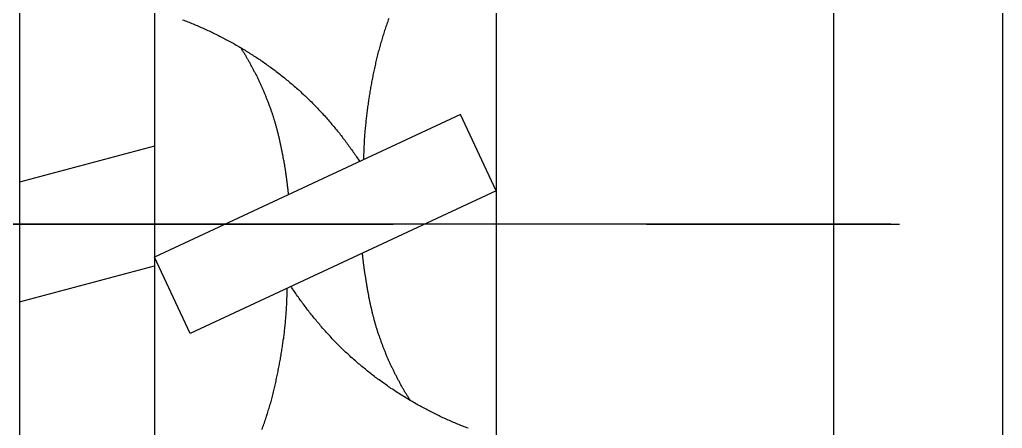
# Model space of a CAD drawing. Extents: x -609 to 549, y 145 to 558.
# Drawn here: x -440.6 to -434.77, y 229.54 to 231.96 of the extents above; entities that cross this region are included whole.
import ezdxf

# ---------------------------------------------------------------- set-up
doc = ezdxf.new("R2010")
doc.units = 0
doc.linetypes.add('CENTER', pattern=[12, 7.5, -1.5, 1.5, -1.5])
doc.linetypes.add('CONTINOUS', pattern=[0])
doc.layers.get('0').update_dxf_attribs({"linetype": 'CONTINUOUS'})
doc.layers.add('CENTER', color=1, linetype='CENTER')

msp = doc.modelspace()

# ---------------------------------------------------------------- linework, layer by layer
at = {"color": 7, "linetype": 'CONTINOUS'}
for p, q in [((-435.7728, 288.2509), (-435.7728, 208.2509)), ((-434.7728, 288.2509), (-434.7728, 208.2509)), ((-437.7728, 286.2509), (-437.7728, 210.2509)), ((-440.5967, 233.8509), (-440.5967, 227.6509)), ((-439.7967, 233.8509), (-439.7967, 227.6509)), ((-440.5967, 233.7509), (-440.5967, 227.7509)), ((-437.9841, 231.4001), (-439.7967, 230.5549)), ((-437.7728, 230.947), (-437.9841, 231.4001)), ((-439.7967, 231.2128), (-440.5967, 230.9985)), ((-437.7728, 230.947), (-439.5854, 230.1018)), ((-439.5854, 230.1018), (-439.7967, 230.5549)), ((-440.5967, 230.2891), (-439.7967, 230.5034))]:
    msp.add_line(p, q, dxfattribs=at)
at = {"color": 7}
for points in [[(-438.409, 231.969, 0), (-438.412, 231.962, 0), (-438.414, 231.954, 0), (-438.417, 231.946, 0), (-438.42, 231.938, 0), (-438.423, 231.931, 0), (-438.426, 231.923, 0), (-438.428, 231.915, 0), (-438.431, 231.907, 0), (-438.434, 231.899, 0), (-438.436, 231.891, 0), (-438.439, 231.883, 0), (-438.441, 231.876, 0), (-438.444, 231.868, 0), (-438.446, 231.86, 0), (-438.449, 231.852, 0), (-438.451, 231.844, 0), (-438.453, 231.836, 0), (-438.456, 231.828, 0), (-438.458, 231.82, 0), (-438.46, 231.812, 0), (-438.462, 231.804, 0), (-438.465, 231.796, 0), (-438.467, 231.788, 0), (-438.469, 231.78, 0), (-438.471, 231.772, 0), (-438.473, 231.764, 0), (-438.475, 231.755, 0), (-438.477, 231.747, 0), (-438.479, 231.739, 0), (-438.481, 231.731, 0), (-438.483, 231.723, 0), (-438.485, 231.715, 0), (-438.487, 231.707, 0), (-438.488, 231.699, 0), (-438.49, 231.691, 0), (-438.492, 231.683, 0), (-438.494, 231.674, 0), (-438.496, 231.666, 0), (-438.497, 231.658, 0), (-438.499, 231.65, 0), (-438.501, 231.642, 0), (-438.503, 231.634, 0), (-438.504, 231.626, 0), (-438.506, 231.617, 0), (-438.507, 231.609, 0), (-438.509, 231.601, 0), (-438.511, 231.593, 0), (-438.512, 231.585, 0), (-438.514, 231.577, 0), (-438.515, 231.569, 0), (-438.517, 231.56, 0), (-438.518, 231.552, 0), (-438.52, 231.544, 0), (-438.521, 231.536, 0), (-438.522, 231.528, 0), (-438.524, 231.52, 0), (-438.525, 231.511, 0), (-438.526, 231.503, 0), (-438.528, 231.495, 0), (-438.529, 231.487, 0), (-438.53, 231.479, 0), (-438.531, 231.47, 0), (-438.532, 231.462, 0), (-438.534, 231.454, 0), (-438.535, 231.446, 0), (-438.536, 231.438, 0), (-438.537, 231.429, 0), (-438.538, 231.421, 0), (-438.539, 231.413, 0), (-438.54, 231.405, 0), (-438.541, 231.396, 0), (-438.542, 231.388, 0), (-438.543, 231.38, 0), (-438.544, 231.372, 0), (-438.545, 231.364, 0), (-438.546, 231.355, 0), (-438.546, 231.347, 0), (-438.547, 231.339, 0), (-438.548, 231.331, 0), (-438.549, 231.322, 0), (-438.549, 231.314, 0), (-438.55, 231.306, 0), (-438.551, 231.298, 0), (-438.551, 231.289, 0), (-438.552, 231.281, 0), (-438.553, 231.273, 0), (-438.553, 231.265, 0), (-438.554, 231.256, 0), (-438.554, 231.248, 0), (-438.555, 231.24, 0), (-438.555, 231.232, 0), (-438.555, 231.223, 0), (-438.556, 231.215, 0), (-438.556, 231.207, 0), (-438.557, 231.199, 0), (-438.557, 231.19, 0), (-438.557, 231.182, 0), (-438.557, 231.174, 0), (-438.558, 231.166, 0), (-438.558, 231.157, 0), (-438.558, 231.149, 0), (-438.558, 231.141, 0), (-438.558, 231.132, 0)], [(-439.632, 231.963, 0), (-439.624, 231.96, 0), (-439.616, 231.957, 0), (-439.608, 231.954, 0), (-439.6, 231.951, 0), (-439.592, 231.948, 0), (-439.584, 231.944, 0), (-439.576, 231.941, 0), (-439.568, 231.938, 0), (-439.56, 231.934, 0), (-439.552, 231.931, 0), (-439.544, 231.928, 0), (-439.536, 231.924, 0), (-439.528, 231.921, 0), (-439.521, 231.917, 0), (-439.513, 231.914, 0), (-439.505, 231.91, 0), (-439.497, 231.907, 0), (-439.489, 231.903, 0), (-439.481, 231.899, 0), (-439.474, 231.896, 0), (-439.466, 231.892, 0), (-439.458, 231.888, 0), (-439.45, 231.885, 0), (-439.443, 231.881, 0), (-439.435, 231.877, 0), (-439.427, 231.873, 0), (-439.419, 231.869, 0), (-439.412, 231.865, 0), (-439.404, 231.862, 0), (-439.396, 231.858, 0), (-439.389, 231.854, 0), (-439.381, 231.85, 0), (-439.374, 231.846, 0), (-439.366, 231.842, 0), (-439.358, 231.837, 0), (-439.351, 231.833, 0), (-439.343, 231.829, 0), (-439.336, 231.825, 0), (-439.328, 231.821, 0), (-439.321, 231.817, 0), (-439.313, 231.812, 0), (-439.306, 231.808, 0), (-439.298, 231.804, 0), (-439.291, 231.799, 0), (-439.283, 231.795, 0), (-439.276, 231.79, 0), (-439.268, 231.786, 0), (-439.261, 231.782, 0), (-439.254, 231.777, 0), (-439.246, 231.773, 0), (-439.239, 231.768, 0), (-439.232, 231.763, 0), (-439.224, 231.759, 0), (-439.217, 231.754, 0), (-439.21, 231.749, 0), (-439.203, 231.745, 0), (-439.195, 231.74, 0), (-439.188, 231.735, 0), (-439.181, 231.731, 0), (-439.174, 231.726, 0), (-439.167, 231.721, 0), (-439.16, 231.716, 0), (-439.152, 231.711, 0), (-439.145, 231.706, 0), (-439.138, 231.701, 0), (-439.131, 231.696, 0), (-439.124, 231.691, 0), (-439.117, 231.686, 0), (-439.11, 231.681, 0), (-439.103, 231.676, 0), (-439.096, 231.671, 0), (-439.089, 231.666, 0), (-439.083, 231.661, 0), (-439.076, 231.655, 0), (-439.069, 231.65, 0), (-439.062, 231.645, 0), (-439.055, 231.64, 0), (-439.048, 231.634, 0), (-439.042, 231.629, 0), (-439.035, 231.624, 0), (-439.028, 231.618, 0), (-439.021, 231.613, 0), (-439.015, 231.607, 0), (-439.008, 231.602, 0), (-439.001, 231.596, 0), (-438.995, 231.591, 0), (-438.988, 231.585, 0), (-438.982, 231.58, 0), (-438.975, 231.574, 0), (-438.969, 231.568, 0), (-438.962, 231.563, 0), (-438.956, 231.557, 0), (-438.949, 231.551, 0), (-438.943, 231.546, 0), (-438.936, 231.54, 0), (-438.93, 231.534, 0), (-438.924, 231.528, 0), (-438.917, 231.522, 0), (-438.911, 231.516, 0), (-438.905, 231.511, 0), (-438.899, 231.505, 0), (-438.892, 231.499, 0), (-438.886, 231.493, 0), (-438.88, 231.487, 0), (-438.874, 231.481, 0), (-438.868, 231.475, 0), (-438.862, 231.468, 0), (-438.856, 231.462, 0), (-438.85, 231.456, 0), (-438.844, 231.45, 0), (-438.838, 231.444, 0), (-438.832, 231.438, 0), (-438.826, 231.431, 0), (-438.82, 231.425, 0), (-438.814, 231.419, 0), (-438.808, 231.413, 0), (-438.802, 231.406, 0), (-438.797, 231.4, 0), (-438.791, 231.394, 0), (-438.785, 231.387, 0), (-438.779, 231.381, 0), (-438.774, 231.374, 0), (-438.768, 231.368, 0), (-438.762, 231.361, 0), (-438.757, 231.355, 0), (-438.751, 231.348, 0), (-438.746, 231.342, 0), (-438.74, 231.335, 0), (-438.734, 231.329, 0), (-438.729, 231.322, 0), (-438.724, 231.315, 0), (-438.718, 231.309, 0), (-438.713, 231.302, 0), (-438.707, 231.295, 0), (-438.702, 231.289, 0), (-438.697, 231.282, 0), (-438.691, 231.275, 0), (-438.686, 231.268, 0), (-438.681, 231.261, 0), (-438.676, 231.255, 0), (-438.67, 231.248, 0), (-438.665, 231.241, 0), (-438.66, 231.234, 0), (-438.655, 231.227, 0), (-438.65, 231.22, 0), (-438.645, 231.213, 0), (-438.64, 231.206, 0), (-438.635, 231.199, 0), (-438.63, 231.192, 0), (-438.625, 231.185, 0), (-438.62, 231.178, 0), (-438.615, 231.171, 0), (-438.61, 231.164, 0), (-438.605, 231.157, 0), (-438.6, 231.15, 0), (-438.596, 231.143, 0), (-438.591, 231.136, 0), (-438.586, 231.129, 0), (-438.581, 231.122, 0)], [(-439.287, 231.797, 0), (-439.284, 231.793, 0), (-439.282, 231.789, 0), (-439.279, 231.785, 0), (-439.277, 231.781, 0), (-439.274, 231.777, 0), (-439.272, 231.772, 0), (-439.269, 231.768, 0), (-439.267, 231.764, 0), (-439.264, 231.76, 0), (-439.262, 231.756, 0), (-439.259, 231.752, 0), (-439.257, 231.747, 0), (-439.254, 231.743, 0), (-439.252, 231.739, 0), (-439.25, 231.735, 0), (-439.247, 231.731, 0), (-439.245, 231.726, 0), (-439.242, 231.722, 0), (-439.24, 231.718, 0), (-439.238, 231.714, 0), (-439.235, 231.71, 0), (-439.233, 231.705, 0), (-439.23, 231.701, 0), (-439.228, 231.697, 0), (-439.226, 231.693, 0), (-439.224, 231.688, 0), (-439.221, 231.684, 0), (-439.219, 231.68, 0), (-439.217, 231.675, 0), (-439.214, 231.671, 0), (-439.212, 231.667, 0), (-439.21, 231.663, 0), (-439.208, 231.658, 0), (-439.205, 231.654, 0), (-439.203, 231.65, 0), (-439.201, 231.645, 0), (-439.199, 231.641, 0), (-439.197, 231.637, 0), (-439.194, 231.632, 0), (-439.192, 231.628, 0), (-439.19, 231.624, 0), (-439.188, 231.619, 0), (-439.186, 231.615, 0), (-439.184, 231.61, 0), (-439.182, 231.606, 0), (-439.18, 231.602, 0), (-439.177, 231.597, 0), (-439.175, 231.593, 0), (-439.173, 231.588, 0), (-439.171, 231.584, 0), (-439.169, 231.58, 0), (-439.167, 231.575, 0), (-439.165, 231.571, 0), (-439.163, 231.566, 0), (-439.161, 231.562, 0), (-439.159, 231.558, 0), (-439.157, 231.553, 0), (-439.155, 231.549, 0), (-439.153, 231.544, 0), (-439.151, 231.54, 0), (-439.15, 231.535, 0), (-439.148, 231.531, 0), (-439.146, 231.526, 0), (-439.144, 231.522, 0), (-439.142, 231.517, 0), (-439.14, 231.513, 0), (-439.138, 231.508, 0), (-439.137, 231.504, 0), (-439.135, 231.499, 0), (-439.133, 231.495, 0), (-439.131, 231.49, 0), (-439.129, 231.486, 0), (-439.128, 231.481, 0), (-439.126, 231.477, 0), (-439.124, 231.472, 0), (-439.122, 231.468, 0), (-439.121, 231.463, 0), (-439.119, 231.459, 0), (-439.117, 231.454, 0), (-439.116, 231.449, 0), (-439.114, 231.445, 0), (-439.112, 231.44, 0), (-439.111, 231.436, 0), (-439.109, 231.431, 0), (-439.108, 231.427, 0), (-439.106, 231.422, 0), (-439.104, 231.417, 0), (-439.103, 231.413, 0), (-439.101, 231.408, 0), (-439.1, 231.404, 0), (-439.098, 231.399, 0), (-439.097, 231.394, 0), (-439.095, 231.39, 0), (-439.094, 231.385, 0), (-439.092, 231.381, 0), (-439.091, 231.376, 0), (-439.09, 231.371, 0), (-439.088, 231.367, 0), (-439.087, 231.362, 0), (-439.085, 231.357, 0), (-439.084, 231.353, 0), (-439.083, 231.348, 0), (-439.081, 231.343, 0), (-439.08, 231.339, 0), (-439.079, 231.334, 0), (-439.077, 231.329, 0), (-439.076, 231.325, 0), (-439.075, 231.32, 0), (-439.073, 231.315, 0), (-439.072, 231.311, 0), (-439.071, 231.306, 0), (-439.07, 231.301, 0), (-439.069, 231.297, 0), (-439.067, 231.292, 0), (-439.066, 231.287, 0), (-439.065, 231.283, 0), (-439.064, 231.278, 0), (-439.063, 231.273, 0), (-439.061, 231.268, 0), (-439.06, 231.264, 0), (-439.059, 231.259, 0), (-439.058, 231.254, 0), (-439.057, 231.25, 0), (-439.056, 231.245, 0), (-439.055, 231.24, 0), (-439.054, 231.235, 0), (-439.053, 231.231, 0), (-439.052, 231.226, 0), (-439.051, 231.221, 0), (-439.05, 231.216, 0), (-439.049, 231.212, 0), (-439.048, 231.207, 0), (-439.047, 231.202, 0), (-439.046, 231.197, 0), (-439.045, 231.193, 0), (-439.044, 231.188, 0), (-439.043, 231.183, 0), (-439.042, 231.178, 0), (-439.041, 231.174, 0), (-439.04, 231.169, 0), (-439.039, 231.164, 0), (-439.038, 231.159, 0), (-439.037, 231.155, 0), (-439.036, 231.15, 0), (-439.036, 231.145, 0), (-439.035, 231.14, 0), (-439.034, 231.135, 0), (-439.033, 231.131, 0), (-439.032, 231.126, 0), (-439.031, 231.121, 0), (-439.031, 231.116, 0), (-439.03, 231.112, 0), (-439.029, 231.107, 0), (-439.028, 231.102, 0), (-439.027, 231.097, 0), (-439.027, 231.092, 0), (-439.026, 231.088, 0), (-439.025, 231.083, 0), (-439.024, 231.078, 0), (-439.024, 231.073, 0), (-439.023, 231.068, 0), (-439.022, 231.064, 0), (-439.022, 231.059, 0), (-439.021, 231.054, 0), (-439.02, 231.049, 0), (-439.02, 231.044, 0), (-439.019, 231.04, 0), (-439.018, 231.035, 0), (-439.018, 231.03, 0), (-439.017, 231.025, 0), (-439.016, 231.02, 0), (-439.016, 231.016, 0), (-439.015, 231.011, 0), (-439.014, 231.006, 0), (-439.014, 231.001, 0), (-439.013, 230.996, 0), (-439.012, 230.992, 0), (-439.012, 230.987, 0), (-439.011, 230.982, 0), (-439.011, 230.977, 0), (-439.01, 230.972, 0), (-439.01, 230.968, 0), (-439.009, 230.963, 0), (-439.008, 230.958, 0), (-439.008, 230.953, 0), (-439.007, 230.948, 0), (-439.007, 230.943, 0), (-439.006, 230.939, 0), (-439.006, 230.934, 0), (-439.005, 230.929, 0), (-439.005, 230.924, 0)], [(-438.282, 229.705, 0), (-438.285, 229.709, 0), (-438.288, 229.713, 0), (-438.29, 229.717, 0), (-438.293, 229.721, 0), (-438.295, 229.725, 0), (-438.298, 229.729, 0), (-438.3, 229.734, 0), (-438.303, 229.738, 0), (-438.305, 229.742, 0), (-438.308, 229.746, 0), (-438.31, 229.75, 0), (-438.313, 229.754, 0), (-438.315, 229.759, 0), (-438.317, 229.763, 0), (-438.32, 229.767, 0), (-438.322, 229.771, 0), (-438.325, 229.775, 0), (-438.327, 229.78, 0), (-438.33, 229.784, 0), (-438.332, 229.788, 0), (-438.334, 229.792, 0), (-438.337, 229.797, 0), (-438.339, 229.801, 0), (-438.341, 229.805, 0), (-438.344, 229.809, 0), (-438.346, 229.814, 0), (-438.348, 229.818, 0), (-438.351, 229.822, 0), (-438.353, 229.826, 0), (-438.355, 229.831, 0), (-438.357, 229.835, 0), (-438.36, 229.839, 0), (-438.362, 229.844, 0), (-438.364, 229.848, 0), (-438.366, 229.852, 0), (-438.369, 229.857, 0), (-438.371, 229.861, 0), (-438.373, 229.865, 0), (-438.375, 229.87, 0), (-438.377, 229.874, 0), (-438.379, 229.878, 0), (-438.382, 229.883, 0), (-438.384, 229.887, 0), (-438.386, 229.891, 0), (-438.388, 229.896, 0), (-438.39, 229.9, 0), (-438.392, 229.905, 0), (-438.394, 229.909, 0), (-438.396, 229.913, 0), (-438.398, 229.918, 0), (-438.4, 229.922, 0), (-438.402, 229.927, 0), (-438.404, 229.931, 0), (-438.406, 229.936, 0), (-438.408, 229.94, 0), (-438.41, 229.944, 0), (-438.412, 229.949, 0), (-438.414, 229.953, 0), (-438.416, 229.958, 0), (-438.418, 229.962, 0), (-438.42, 229.967, 0), (-438.422, 229.971, 0), (-438.424, 229.976, 0), (-438.426, 229.98, 0), (-438.427, 229.985, 0), (-438.429, 229.989, 0), (-438.431, 229.994, 0), (-438.433, 229.998, 0), (-438.435, 230.003, 0), (-438.437, 230.007, 0), (-438.438, 230.012, 0), (-438.44, 230.016, 0), (-438.442, 230.021, 0), (-438.444, 230.025, 0), (-438.445, 230.03, 0), (-438.447, 230.034, 0), (-438.449, 230.039, 0), (-438.45, 230.043, 0), (-438.452, 230.048, 0), (-438.454, 230.052, 0), (-438.455, 230.057, 0), (-438.457, 230.062, 0), (-438.459, 230.066, 0), (-438.46, 230.071, 0), (-438.462, 230.075, 0), (-438.463, 230.08, 0), (-438.465, 230.084, 0), (-438.467, 230.089, 0), (-438.468, 230.094, 0), (-438.47, 230.098, 0), (-438.471, 230.103, 0), (-438.473, 230.107, 0), (-438.474, 230.112, 0), (-438.476, 230.117, 0), (-438.477, 230.121, 0), (-438.478, 230.126, 0), (-438.48, 230.131, 0), (-438.481, 230.135, 0), (-438.483, 230.14, 0), (-438.484, 230.145, 0), (-438.485, 230.149, 0), (-438.487, 230.154, 0), (-438.488, 230.158, 0), (-438.49, 230.163, 0), (-438.491, 230.168, 0), (-438.492, 230.172, 0), (-438.493, 230.177, 0), (-438.495, 230.182, 0), (-438.496, 230.186, 0), (-438.497, 230.191, 0), (-438.498, 230.196, 0), (-438.5, 230.201, 0), (-438.501, 230.205, 0), (-438.502, 230.21, 0), (-438.503, 230.215, 0), (-438.505, 230.219, 0), (-438.506, 230.224, 0), (-438.507, 230.229, 0), (-438.508, 230.233, 0), (-438.509, 230.238, 0), (-438.51, 230.243, 0), (-438.511, 230.248, 0), (-438.512, 230.252, 0), (-438.514, 230.257, 0), (-438.515, 230.262, 0), (-438.516, 230.267, 0), (-438.517, 230.271, 0), (-438.518, 230.276, 0), (-438.519, 230.281, 0), (-438.52, 230.285, 0), (-438.521, 230.29, 0), (-438.522, 230.295, 0), (-438.523, 230.3, 0), (-438.524, 230.304, 0), (-438.525, 230.309, 0), (-438.526, 230.314, 0), (-438.527, 230.319, 0), (-438.528, 230.323, 0), (-438.528, 230.328, 0), (-438.529, 230.333, 0), (-438.53, 230.338, 0), (-438.531, 230.343, 0), (-438.532, 230.347, 0), (-438.533, 230.352, 0), (-438.534, 230.357, 0), (-438.535, 230.362, 0), (-438.536, 230.366, 0), (-438.536, 230.371, 0), (-438.537, 230.376, 0), (-438.538, 230.381, 0), (-438.539, 230.386, 0), (-438.54, 230.39, 0), (-438.54, 230.395, 0), (-438.541, 230.4, 0), (-438.542, 230.405, 0), (-438.543, 230.409, 0), (-438.543, 230.414, 0), (-438.544, 230.419, 0), (-438.545, 230.424, 0), (-438.546, 230.429, 0), (-438.546, 230.433, 0), (-438.547, 230.438, 0), (-438.548, 230.443, 0), (-438.549, 230.448, 0), (-438.549, 230.453, 0), (-438.55, 230.457, 0), (-438.551, 230.462, 0), (-438.551, 230.467, 0), (-438.552, 230.472, 0), (-438.553, 230.477, 0), (-438.553, 230.481, 0), (-438.554, 230.486, 0), (-438.555, 230.491, 0), (-438.555, 230.496, 0), (-438.556, 230.501, 0), (-438.556, 230.506, 0), (-438.557, 230.51, 0), (-438.558, 230.515, 0), (-438.558, 230.52, 0), (-438.559, 230.525, 0), (-438.559, 230.53, 0), (-438.56, 230.534, 0), (-438.56, 230.539, 0), (-438.561, 230.544, 0), (-438.562, 230.549, 0), (-438.562, 230.554, 0), (-438.563, 230.558, 0), (-438.563, 230.563, 0), (-438.564, 230.568, 0), (-438.564, 230.573, 0), (-438.565, 230.578, 0)], [(-439.161, 229.533, 0), (-439.158, 229.54, 0), (-439.155, 229.548, 0), (-439.152, 229.556, 0), (-439.149, 229.564, 0), (-439.146, 229.571, 0), (-439.144, 229.579, 0), (-439.141, 229.587, 0), (-439.138, 229.595, 0), (-439.136, 229.603, 0), (-439.133, 229.611, 0), (-439.131, 229.618, 0), (-439.128, 229.626, 0), (-439.126, 229.634, 0), (-439.123, 229.642, 0), (-439.121, 229.65, 0), (-439.118, 229.658, 0), (-439.116, 229.666, 0), (-439.114, 229.674, 0), (-439.112, 229.682, 0), (-439.109, 229.69, 0), (-439.107, 229.698, 0), (-439.105, 229.706, 0), (-439.103, 229.714, 0), (-439.101, 229.722, 0), (-439.099, 229.73, 0), (-439.097, 229.738, 0), (-439.094, 229.746, 0), (-439.092, 229.755, 0), (-439.09, 229.763, 0), (-439.089, 229.771, 0), (-439.087, 229.779, 0), (-439.085, 229.787, 0), (-439.083, 229.795, 0), (-439.081, 229.803, 0), (-439.079, 229.811, 0), (-439.077, 229.819, 0), (-439.076, 229.827, 0), (-439.074, 229.836, 0), (-439.072, 229.844, 0), (-439.07, 229.852, 0), (-439.069, 229.86, 0), (-439.067, 229.868, 0), (-439.065, 229.876, 0), (-439.064, 229.884, 0), (-439.062, 229.893, 0), (-439.06, 229.901, 0), (-439.059, 229.909, 0), (-439.057, 229.917, 0), (-439.056, 229.925, 0), (-439.054, 229.933, 0), (-439.053, 229.942, 0), (-439.051, 229.95, 0), (-439.05, 229.958, 0), (-439.049, 229.966, 0), (-439.047, 229.974, 0), (-439.046, 229.982, 0), (-439.044, 229.991, 0), (-439.043, 229.999, 0), (-439.042, 230.007, 0), (-439.041, 230.015, 0), (-439.039, 230.023, 0), (-439.038, 230.032, 0), (-439.037, 230.04, 0), (-439.036, 230.048, 0), (-439.035, 230.056, 0), (-439.034, 230.064, 0), (-439.032, 230.073, 0), (-439.031, 230.081, 0), (-439.03, 230.089, 0), (-439.029, 230.097, 0), (-439.028, 230.105, 0), (-439.027, 230.114, 0), (-439.027, 230.122, 0), (-439.026, 230.13, 0), (-439.025, 230.138, 0), (-439.024, 230.147, 0), (-439.023, 230.155, 0), (-439.022, 230.163, 0), (-439.022, 230.171, 0), (-439.021, 230.18, 0), (-439.02, 230.188, 0), (-439.019, 230.196, 0), (-439.019, 230.204, 0), (-439.018, 230.213, 0), (-439.017, 230.221, 0), (-439.017, 230.229, 0), (-439.016, 230.237, 0), (-439.016, 230.246, 0), (-439.015, 230.254, 0), (-439.015, 230.262, 0), (-439.014, 230.27, 0), (-439.014, 230.279, 0), (-439.014, 230.287, 0), (-439.013, 230.295, 0), (-439.013, 230.303, 0), (-439.013, 230.312, 0), (-439.012, 230.32, 0), (-439.012, 230.328, 0), (-439.012, 230.336, 0), (-439.012, 230.345, 0), (-439.012, 230.353, 0), (-439.011, 230.361, 0), (-439.011, 230.369, 0)], [(-437.938, 229.539, 0), (-437.946, 229.542, 0), (-437.954, 229.545, 0), (-437.962, 229.548, 0), (-437.97, 229.551, 0), (-437.978, 229.554, 0), (-437.986, 229.558, 0), (-437.994, 229.561, 0), (-438.001, 229.564, 0), (-438.009, 229.567, 0), (-438.017, 229.571, 0), (-438.025, 229.574, 0), (-438.033, 229.578, 0), (-438.041, 229.581, 0), (-438.049, 229.585, 0), (-438.057, 229.588, 0), (-438.065, 229.592, 0), (-438.072, 229.595, 0), (-438.08, 229.599, 0), (-438.088, 229.602, 0), (-438.096, 229.606, 0), (-438.104, 229.61, 0), (-438.111, 229.613, 0), (-438.119, 229.617, 0), (-438.127, 229.621, 0), (-438.135, 229.625, 0), (-438.142, 229.629, 0), (-438.15, 229.633, 0), (-438.158, 229.636, 0), (-438.165, 229.64, 0), (-438.173, 229.644, 0), (-438.181, 229.648, 0), (-438.188, 229.652, 0), (-438.196, 229.656, 0), (-438.204, 229.66, 0), (-438.211, 229.664, 0), (-438.219, 229.669, 0), (-438.226, 229.673, 0), (-438.234, 229.677, 0), (-438.241, 229.681, 0), (-438.249, 229.685, 0), (-438.256, 229.69, 0), (-438.264, 229.694, 0), (-438.271, 229.698, 0), (-438.279, 229.703, 0), (-438.286, 229.707, 0), (-438.294, 229.711, 0), (-438.301, 229.716, 0), (-438.308, 229.72, 0), (-438.316, 229.725, 0), (-438.323, 229.729, 0), (-438.33, 229.734, 0), (-438.338, 229.738, 0), (-438.345, 229.743, 0), (-438.352, 229.748, 0), (-438.36, 229.752, 0), (-438.367, 229.757, 0), (-438.374, 229.762, 0), (-438.381, 229.767, 0), (-438.388, 229.771, 0), (-438.396, 229.776, 0), (-438.403, 229.781, 0), (-438.41, 229.786, 0), (-438.417, 229.791, 0), (-438.424, 229.796, 0), (-438.431, 229.801, 0), (-438.438, 229.806, 0), (-438.445, 229.811, 0), (-438.452, 229.816, 0), (-438.459, 229.821, 0), (-438.466, 229.826, 0), (-438.473, 229.831, 0), (-438.48, 229.836, 0), (-438.487, 229.841, 0), (-438.494, 229.846, 0), (-438.501, 229.852, 0), (-438.508, 229.857, 0), (-438.514, 229.862, 0), (-438.521, 229.868, 0), (-438.528, 229.873, 0), (-438.535, 229.878, 0), (-438.541, 229.884, 0), (-438.548, 229.889, 0), (-438.555, 229.895, 0), (-438.561, 229.9, 0), (-438.568, 229.905, 0), (-438.575, 229.911, 0), (-438.581, 229.917, 0), (-438.588, 229.922, 0), (-438.594, 229.928, 0), (-438.601, 229.933, 0), (-438.607, 229.939, 0), (-438.614, 229.945, 0), (-438.62, 229.951, 0), (-438.627, 229.956, 0), (-438.633, 229.962, 0), (-438.639, 229.968, 0), (-438.646, 229.974, 0), (-438.652, 229.98, 0), (-438.658, 229.985, 0), (-438.665, 229.991, 0), (-438.671, 229.997, 0), (-438.677, 230.003, 0), (-438.683, 230.009, 0), (-438.689, 230.015, 0), (-438.695, 230.021, 0), (-438.702, 230.027, 0), (-438.708, 230.033, 0), (-438.714, 230.04, 0), (-438.72, 230.046, 0), (-438.726, 230.052, 0), (-438.732, 230.058, 0), (-438.738, 230.064, 0), (-438.744, 230.07, 0), (-438.75, 230.077, 0), (-438.755, 230.083, 0), (-438.761, 230.089, 0), (-438.767, 230.096, 0), (-438.773, 230.102, 0), (-438.779, 230.108, 0), (-438.784, 230.115, 0), (-438.79, 230.121, 0), (-438.796, 230.128, 0), (-438.801, 230.134, 0), (-438.807, 230.141, 0), (-438.813, 230.147, 0), (-438.818, 230.154, 0), (-438.824, 230.16, 0), (-438.829, 230.167, 0), (-438.835, 230.173, 0), (-438.84, 230.18, 0), (-438.846, 230.187, 0), (-438.851, 230.193, 0), (-438.857, 230.2, 0), (-438.862, 230.207, 0), (-438.868, 230.213, 0), (-438.873, 230.22, 0), (-438.878, 230.227, 0), (-438.883, 230.234, 0), (-438.889, 230.24, 0), (-438.894, 230.247, 0), (-438.899, 230.254, 0), (-438.904, 230.261, 0), (-438.909, 230.268, 0), (-438.915, 230.275, 0), (-438.92, 230.282, 0), (-438.925, 230.289, 0), (-438.93, 230.295, 0), (-438.935, 230.302, 0), (-438.94, 230.309, 0), (-438.945, 230.316, 0), (-438.95, 230.323, 0), (-438.955, 230.33, 0), (-438.959, 230.338, 0), (-438.964, 230.345, 0), (-438.969, 230.352, 0), (-438.974, 230.359, 0), (-438.979, 230.366, 0), (-438.983, 230.373, 0), (-438.988, 230.38, 0)]]:
    msp.add_polyline3d(points, dxfattribs=at)
at = {"layer": 'CENTER', "color": 1, "linetype": 'CENTER'}
for p, q in [((-469.8822, 230.7509), (-434.7728, 230.7509)), ((-435.4334, 230.7509), (-443.5423, 230.7509))]:
    msp.add_line(p, q, dxfattribs=at)

doc.saveas('drawing.dxf')
